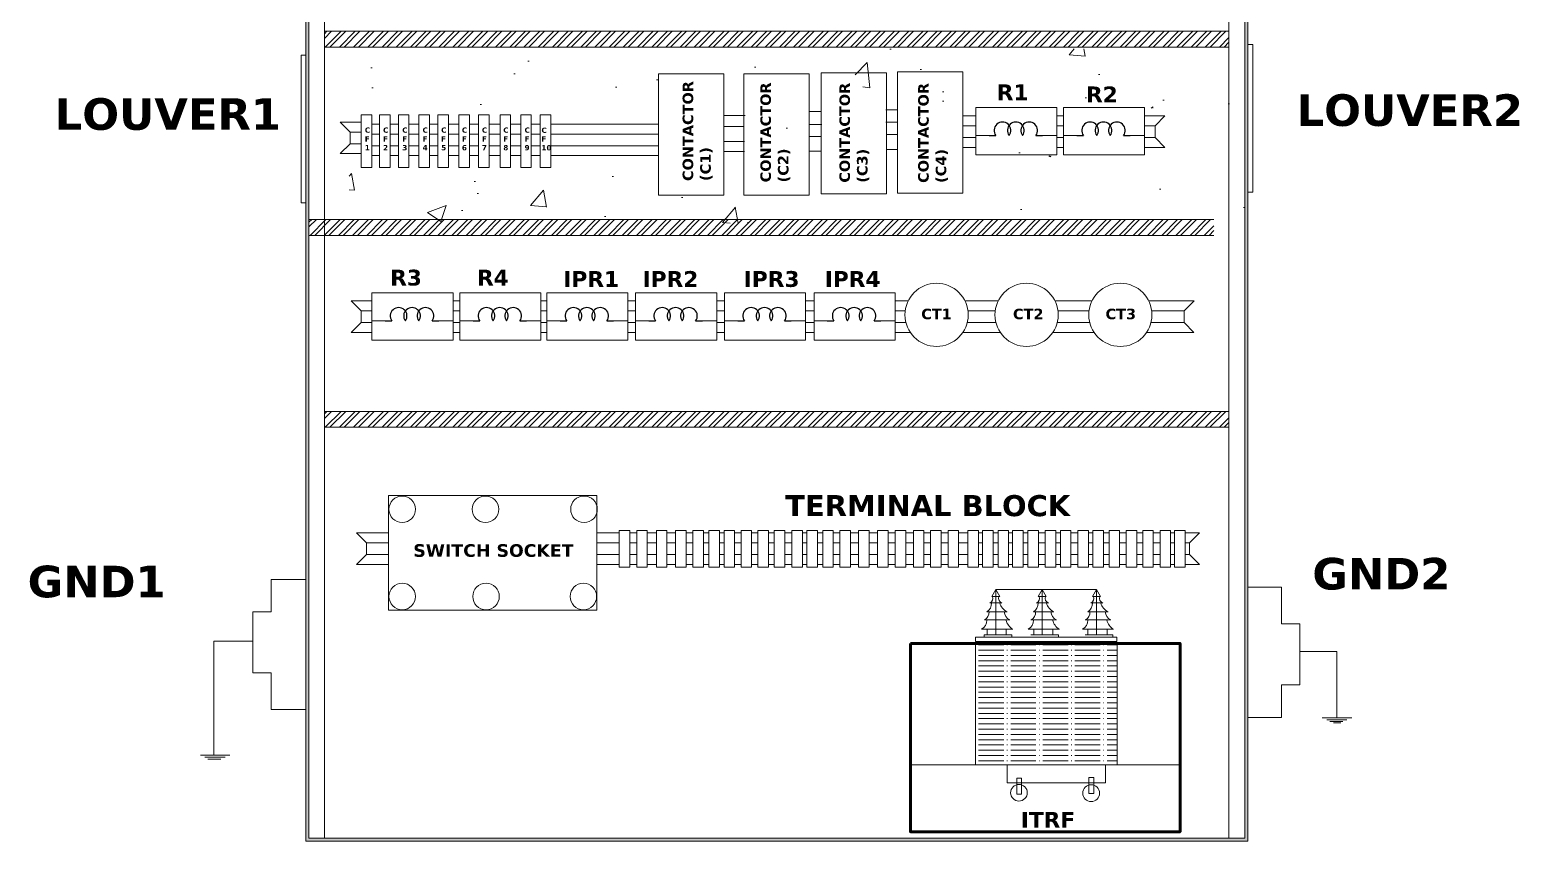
# Model space of a CAD drawing. Header units: millimetres. Extents: x 0 to 63260, y -9015 to 3579.
# Drawn here: x 18725 to 20138, y -7749 to -6979 of the extents above; entities that cross this region are included whole.
import ezdxf

# ---------------------------------------------------------------- set-up
doc = ezdxf.new("R2010")
doc.units = ezdxf.units.MM
doc.header["$LTSCALE"] = 10

# ---------------------------------------------------------------- blocks, each defined once
blk = doc.blocks.new('Inductor')
at = {"color": 7}
for p, q in [((0, 0), (0.05, 0)), ((0.35, 0), (0.4, 0))]:
    blk.add_line(p, q, dxfattribs=at)
for centre in [(0.1, 0.0375), (0.2, 0.0375), (0.3, 0.0375)]:
    blk.add_arc(centre, 0.0625, 323.1301, 216.8699, dxfattribs=at)

msp = doc.modelspace()

# ---------------------------------------------------------------- hatches: boundary and pattern name
at = {"lineweight": 9, "ltscale": 5}
h = msp.add_hatch(color=256, dxfattribs=at)
h.set_gradient(color1=(147, 149, 152), color2=(199, 200, 202), tint=1)
h.paths.add_polyline_path([(18986.8, -6155), (18986.8, -7749), (19880.8, -7749), (19880.8, -6155)])
h.paths.add_polyline_path([(19877.8, -6158), (19877.8, -7746), (18989.8, -7746), (18989.8, -6158)], flags=16)
h = msp.add_hatch(color=256, dxfattribs=at)
h.set_gradient(color1=(99, 100, 102), color2=(199, 200, 202), tint=1, name='INVCYLINDER')
h.paths.add_polyline_path([(18986.8, -6155), (18986.8, -7749), (19880.8, -7749), (19880.8, -6155)])
h.paths.add_polyline_path([(19877.8, -6158), (19877.8, -7746), (18989.8, -7746), (18989.8, -6158)], flags=16)
h = msp.add_hatch(dxfattribs=at)
h.set_pattern_fill('ANSI32', color=256, style=0)
h.set_pattern_definition([(45, (3521.229, 1996.379), (-6.735192, 6.735192), []), (45, (3525.719, 1996.379), (-6.735192, 6.735192), [])])
h.paths.add_polyline_path([(19862.9, -6995.3), (19862.9, -6980.3), (19004.5, -6980.3), (19004.5, -6995.3)])
at = {"lineweight": 9, "ltscale": 5, "true_color": 0x991b1e}
h = msp.add_hatch(dxfattribs=at)
h.set_pattern_fill('AR-CONC', color=244)
h.set_pattern_definition([(50, (3544.55, 1930.71), (182.1847, -15.9391), [19.05, -209.55]), (355, (3544.55, 1930.71), (-35.2434, 191.0568), [15.24, -167.6406]), (100.4514, (3559.73, 1929.38), (146.9412, 175.1178), [16.19, -178.0902]), (46.1842, (3544.55, 1981.5), (271.079, -42.0423), [28.575, -314.325]), (96.6356, (3567.14, 1978), (237.404, 247.426), [24.285, -267.1356]), (351.1842, (3544.55, 1981.5), (237.404, 247.426), [22.86, -251.4597]), (21, (3569.95, 1968.81), (151.6144, -102.2652), [19.05, -209.55]), (326, (3569.95, 1968.81), (61.802, 184.188), [15.24, -167.64]), (71.4514, (3582.58, 1960.29), (213.4164, 81.9228), [16.19, -178.09]), (37.5, (3544.55, 1930.71), (3.0886, 84.55504), [0, -165.608, 0, -170.18, 0, -168.275]), (7.5, (3544.55, 1930.71), (66.81966, 100.18057), [0, -97.028, 0, -161.798, 0, -64.135]), (327.5, (3487.91, 1930.71), (135.5906, -5.72874), [0, -63.5, 0, -198.12, 0, -262.89]), (317.5, (3462.51, 1930.71), (148.1292, 25.4265), [0, -82.55, 0, -131.572, 0, -186.69])])
h.paths.add_polyline_path([(19886.2, -6997), (19027.9, -6997), (19027.9, -7162.3), (19886.2, -7162.3)])
h.paths.add_polyline_path([(19853.1, -7061.3), (19843.7, -7070.8), (19843.7, -7081.9), (19853.1, -7091.3), (19833.8, -7091.3), (19833.8, -7098.4), (19756.8, -7098.4), (19756.8, -7091.3), (19750.6, -7091.3), (19750.6, -7098.4), (19673.6, -7098.4), (19673.6, -7091.3), (19661.4, -7091.3), (19661.4, -7134.6), (19599.4, -7134.6), (19599.4, -7093.3), (19588.9, -7093.3), (19588.9, -7135.5), (19526.9, -7135.5), (19526.9, -7094.9), (19515.5, -7094.9), (19515.5, -7136.5), (19453.5, -7136.5), (19453.5, -7021.5), (19515.5, -7021.5), (19515.5, -7057.3), (19526.9, -7057.3), (19526.9, -7020.5), (19588.9, -7020.5), (19588.9, -7055.8), (19599.4, -7055.8), (19599.4, -7019.6), (19661.4, -7019.6), (19661.4, -7061.3), (19673.6, -7061.3), (19673.6, -7053.4), (19750.6, -7053.4), (19750.6, -7061.3), (19756.8, -7061.3), (19756.8, -7053.4), (19833.8, -7053.4), (19833.8, -7061.3), (19842.3, -7061.3)], flags=16)
h.paths.add_polyline_path([(19801.2, -7080, -0.333333), (19801.2, -7070.5, 0.5), (19788.5, -7070.5, -0.333333), (19788.5, -7080, -2)], flags=0)
h.paths.add_polyline_path([(19718, -7080, -0.333333), (19718, -7070.5, 0.5), (19705.3, -7070.5, -0.333333), (19705.3, -7080, -2)], flags=0)
h.paths.add_polyline_path([(19434.5, -7136.5), (19372.5, -7136.5), (19372.5, -7095.1), (19361.1, -7095.1), (19361.1, -7120.8), (19325.1, -7120.8), (19325.1, -7093.9), (19315.8, -7093.9), (19315.8, -7120.5), (19279.8, -7120.5), (19279.8, -7094.1), (19269.4, -7094.1), (19269.4, -7120.5), (19233.4, -7120.5), (19233.4, -7098.3), (19223, -7098.3), (19219.3, -7098.3), (19219.3, -7109.7), (19209.3, -7109.7), (19209.3, -7098.3), (19200.7, -7098.3), (19200.7, -7109.7), (19190.7, -7109.7), (19190.7, -7098.3), (19181.2, -7098.3), (19181.2, -7109.7), (19171.2, -7109.7), (19171.2, -7098.3), (19160.8, -7098.3), (19160.8, -7109.7), (19150.8, -7109.7), (19150.8, -7098.3), (19142, -7098.3), (19142, -7109.7), (19132, -7109.7), (19132, -7098.3), (19122.2, -7098.3), (19122.2, -7109.7), (19112.2, -7109.7), (19112.2, -7098.3), (19104.2, -7098.3), (19104.2, -7109.7), (19094.2, -7109.7), (19094.2, -7098.3), (19084.7, -7098.3), (19084.7, -7109.7), (19074.7, -7109.7), (19074.7, -7098.3), (19066.7, -7098.3), (19066.7, -7109.7), (19056.7, -7109.7), (19056.7, -7098.3), (19049.4, -7098.3), (19049.4, -7109.7), (19039.4, -7109.7), (19039.4, -7059.7), (19049.4, -7059.7), (19049.4, -7068.3), (19056.7, -7068.3), (19056.7, -7059.7), (19066.7, -7059.7), (19066.7, -7068.3), (19074.7, -7068.3), (19074.7, -7059.7), (19084.7, -7059.7), (19084.7, -7068.3), (19094.2, -7068.3), (19094.2, -7059.7), (19104.2, -7059.7), (19104.2, -7068.3), (19112.2, -7068.3), (19112.2, -7059.7), (19122.2, -7059.7), (19122.2, -7068.3), (19132, -7068.3), (19132, -7059.7), (19142, -7059.7), (19142, -7068.3), (19150.8, -7068.3), (19150.8, -7059.7), (19160.8, -7059.7), (19160.8, -7068.3), (19171.2, -7068.3), (19171.2, -7059.7), (19181.2, -7059.7), (19181.2, -7068.3), (19190.7, -7068.3), (19190.7, -7059.7), (19200.7, -7059.7), (19200.7, -7068.3), (19209.3, -7068.3), (19209.3, -7059.7), (19219.3, -7059.7), (19219.3, -7068.3), (19233.4, -7068.3), (19233.4, -7035.5), (19269.4, -7035.5), (19269.4, -7061.2), (19279.8, -7061.2), (19279.8, -7035.5), (19315.8, -7035.5), (19315.8, -7062.8), (19324.2, -7062.8), (19325.1, -7062.8), (19325.1, -7035.8), (19361.1, -7035.8), (19361.1, -7063.7), (19372.5, -7063.7), (19372.5, -7021.5), (19434.5, -7021.5)], flags=16)
h.paths.add_polyline_path([(19208.2, -7096.3), (19220.5, -7096.3), (19220.5, -7068.6), (19208.2, -7068.6)], flags=8)
h.paths.add_polyline_path([(19192.5, -7096.2), (19200.3, -7096.2), (19200.3, -7068.6), (19192.5, -7068.6)], flags=8)
h.paths.add_polyline_path([(19172.3, -7096.2), (19180.1, -7096.2), (19180.1, -7068.6), (19172.3, -7068.6)], flags=8)
h.paths.add_polyline_path([(19152, -7096.1), (19159.8, -7096.1), (19159.8, -7068.6), (19152, -7068.6)], flags=8)
h.paths.add_polyline_path([(19133, -7096.2), (19140.7, -7096.2), (19140.7, -7068.6), (19133, -7068.6)], flags=8)
h.paths.add_polyline_path([(19113.3, -7096.1), (19121.1, -7096.1), (19121.1, -7068.6), (19113.3, -7068.6)], flags=8)
h.paths.add_polyline_path([(19095.7, -7096.1), (19103.5, -7096.1), (19103.5, -7068.6), (19095.7, -7068.6)], flags=8)
h.paths.add_polyline_path([(19076.4, -7096.2), (19084.1, -7096.2), (19084.1, -7068.6), (19076.4, -7068.6)], flags=8)
h.paths.add_polyline_path([(19058.2, -7096.2), (19066, -7096.2), (19066, -7068.6), (19058.2, -7068.6)], flags=8)
h.paths.add_polyline_path([(19040.7, -7096.1), (19048.7, -7096.1), (19048.7, -7068.6), (19040.7, -7068.6)], flags=8)
h.paths.add_polyline_path([(19651.2, -7128.2), (19651.2, -7028), (19612.8, -7028), (19612.8, -7128.2)], flags=8)
h.paths.add_polyline_path([(19576.6, -7128.2), (19576.6, -7027.7), (19538.1, -7027.7), (19538.1, -7128.2)], flags=8)
h.paths.add_polyline_path([(19501.6, -7128.2), (19501.6, -7027.4), (19463.1, -7027.4), (19463.1, -7128.2)], flags=8)
h.paths.add_polyline_path([(19427.7, -7127.5), (19427.7, -7026.2), (19389.3, -7026.2), (19389.3, -7127.5)], flags=8)
h.paths.add_polyline_path([(19772.6, -7056.9), (19810.9, -7056.9), (19810.9, -7024.3), (19772.6, -7024.3)], flags=8)
h.paths.add_polyline_path([(19687.8, -7054.7), (19726.2, -7054.7), (19726.2, -7022.1), (19687.8, -7022.1)], flags=8)
h.paths.add_polyline_path([(19327, -7102.9), (19361.7, -7102.9), (19361.7, -7053), (19327, -7053)], flags=8)
h.paths.add_polyline_path([(19281.8, -7102.5), (19316.4, -7102.5), (19316.4, -7052.7), (19281.8, -7052.7)], flags=8)
h.paths.add_polyline_path([(19234.2, -7102.4), (19269.3, -7102.4), (19269.3, -7052.7), (19234.2, -7052.7)], flags=8)
at = {"lineweight": 9, "ltscale": 5}
h = msp.add_hatch(dxfattribs=at)
h.set_pattern_fill('ANSI32', color=256, style=0)
h.set_pattern_definition([(45, (3506.828, 1817.7), (-6.735192, 6.735192), []), (45, (3511.318, 1817.7), (-6.735192, 6.735192), [])])
h.paths.add_polyline_path([(19848.5, -7174), (19848.5, -7159), (18990.1, -7159), (18990.1, -7174)])
h = msp.add_hatch(dxfattribs=at)
h.set_pattern_fill('ANSI32', color=256, style=0)
h.set_pattern_definition([(45, (3521.229, 1635.591), (-6.735192, 6.735192), []), (45, (3525.719, 1635.591), (-6.735192, 6.735192), [])])
h.paths.add_polyline_path([(19862.9, -7356.1), (19862.9, -7341.1), (19004.5, -7341.1), (19004.5, -7356.1)])
h = msp.add_hatch(dxfattribs=at)
h.set_pattern_fill('ACAD_ISO04W100', color=256)
h.set_pattern_definition([(0, (3521.2287, 1932.316), (0, 5), [24, -3, 0.5, -3])])
h.paths.add_polyline_path([(19756.8, -7561.3), (19622.4, -7561.3), (19622.4, -7676.4), (19756.8, -7676.4)])

# ---------------------------------------------------------------- linework, layer by layer
for p, q in [((19019.3, -7066.4), (19028.8, -7075.9)), ((19384.2, -7060.3), (19403.7, -7060.3)), ((19464.7, -7056.5), (19476.1, -7056.5)), ((19537.1, -7055), (19548.6, -7055)), ((19537.1, -7066.5), (19547.6, -7066.5)), ((19610.4, -7060.5), (19622.3, -7060.5)), ((19699.3, -7060.5), (19705.8, -7060.5)), ((19782.8, -7060.5), (19791.3, -7060.5)), ((19792.7, -7070), (19802.1, -7060.5)), ((19049.4, -7068.3), (19056.7, -7068.3)), ((19049.4, -7077.8), (19056.7, -7077.8)), ((19066.7, -7068.3), (19074.7, -7068.3)), ((19066.7, -7077.8), (19074.7, -7077.8)), ((19084.7, -7068.3), (19094.2, -7068.3)), ((19084.7, -7077.8), (19094.2, -7077.8)), ((19104.2, -7068.3), (19112.2, -7068.3)), ((19104.2, -7077.8), (19112.2, -7077.8)), ((19122.2, -7068.3), (19132, -7068.3)), ((19122.2, -7077.8), (19132, -7077.8)), ((19142, -7068.3), (19150.8, -7068.3)), ((19142, -7077.8), (19150.8, -7077.8)), ((19160.8, -7068.3), (19171.2, -7068.3)), ((19160.8, -7077.8), (19171.2, -7077.8)), ((19181.2, -7068.3), (19190.7, -7068.3)), ((19181.2, -7077.8), (19190.7, -7077.8)), ((19200.7, -7068.3), (19209.3, -7068.3)), ((19200.7, -7077.8), (19209.3, -7077.8)), ((19219.3, -7068.3), (19321.4, -7068.3)), ((19219.3, -7077.8), (19321.4, -7077.8)), ((19384.2, -7070.7), (19402.8, -7070.7)), ((19465.2, -7068.8), (19476.6, -7068.8)), ((19465.2, -7080.3), (19475.7, -7080.3)), ((19537.6, -7078.3), (19548.4, -7078.3)), ((19610.4, -7070), (19622.3, -7070)), ((19610.4, -7081.1), (19622.3, -7081.1)), ((19635.7, -7079.2), (19622.6, -7079.2)), ((19684.7, -7079.2), (19699.6, -7079.2)), ((19699.3, -7070), (19705.8, -7070)), ((19699.3, -7081.1), (19705.8, -7081.1)), ((19718.9, -7079.2), (19705.8, -7079.2)), ((19767.9, -7079.2), (19782.8, -7079.2)), ((19782.8, -7070), (19784.2, -7070)), ((19782.8, -7081.1), (19786, -7081.1)), ((19792.7, -7081.1), (19802.1, -7090.5)), ((19019.3, -7096.4), (19028.8, -7087)), ((19049.4, -7088.9), (19056.7, -7088.9)), ((19066.7, -7088.9), (19074.7, -7088.9)), ((19084.7, -7088.9), (19094.2, -7088.9)), ((19104.2, -7088.9), (19112.2, -7088.9)), ((19122.2, -7088.9), (19132, -7088.9)), ((19142, -7088.9), (19150.8, -7088.9)), ((19160.8, -7088.9), (19171.2, -7088.9)), ((19181.2, -7088.9), (19190.7, -7088.9)), ((19200.7, -7088.9), (19209.3, -7088.9)), ((19219.3, -7088.9), (19321.4, -7088.9)), ((19384.2, -7085), (19403.2, -7085)), ((19384.2, -7094.5), (19403.2, -7094.5)), ((19464.2, -7094.1), (19475.7, -7094.1)), ((19537.8, -7092.5), (19548.4, -7092.5)), ((19610.4, -7090.5), (19622.3, -7090.5)), ((19699.3, -7090.5), (19705.8, -7090.5)), ((19782.8, -7090.5), (19785.2, -7090.5)), ((19056.7, -7098.3), (19049.4, -7098.3)), ((19074.7, -7098.3), (19066.7, -7098.3)), ((19094.2, -7098.3), (19084.7, -7098.3)), ((19112.2, -7098.3), (19104.2, -7098.3)), ((19132, -7098.3), (19122.2, -7098.3)), ((19150.8, -7098.3), (19142, -7098.3)), ((19171.2, -7098.3), (19160.8, -7098.3)), ((19190.7, -7098.3), (19181.2, -7098.3)), ((19209.3, -7098.3), (19200.7, -7098.3)), ((19225.5, -7098.3), (19219.3, -7098.3)), ((19223, -7098.3), (19321.4, -7098.3)), ((19029.8, -7236.2), (19039.3, -7245.7)), ((19126.6, -7236.2), (19132.9, -7236.2)), ((19209.9, -7236.2), (19215.5, -7236.2)), ((19292.5, -7236.2), (19299.7, -7236.2)), ((19376.7, -7236.2), (19384.1, -7236.2)), ((19461.1, -7236.2), (19469.1, -7236.2)), ((19546.1, -7236.2), (19555.7, -7236.2)), ((19553.6, -7236.2), (19558.4, -7236.2)), ((19612.4, -7236.2), (19643.8, -7236.2)), ((19697.8, -7236.2), (19732.8, -7236.2)), ((19786.8, -7236.2), (19815.8, -7236.2)), ((19812.6, -7236.2), (19819, -7236.2)), ((19820.4, -7245.7), (19829.8, -7236.2)), ((19126.6, -7245.7), (19132.9, -7245.7)), ((19209.9, -7245.7), (19215.5, -7245.7)), ((19292.5, -7245.7), (19299.7, -7245.7)), ((19376.7, -7245.7), (19384.1, -7245.7)), ((19461.1, -7245.7), (19469.1, -7245.7)), ((19546.1, -7245.7), (19554.1, -7245.7)), ((19550.1, -7245.7), (19555.6, -7245.7)), ((19615.2, -7245.7), (19641, -7245.7)), ((19700.6, -7245.7), (19730, -7245.7)), ((19789.6, -7245.7), (19817.3, -7245.7)), ((19029.8, -7266.2), (19039.3, -7256.8)), ((19062.7, -7255.2), (19049.6, -7255.2)), ((19111.7, -7255.2), (19126.6, -7255.2)), ((19126.6, -7256.8), (19132.9, -7256.8)), ((19146, -7255.2), (19132.9, -7255.2)), ((19195, -7255.2), (19209.9, -7255.2)), ((19209.9, -7256.8), (19215.5, -7256.8)), ((19228.6, -7255.2), (19215.5, -7255.2)), ((19277.6, -7255.2), (19292.5, -7255.2)), ((19292.5, -7256.8), (19299.7, -7256.8)), ((19312.8, -7255.2), (19299.7, -7255.2)), ((19361.8, -7255.2), (19376.7, -7255.2)), ((19376.7, -7256.8), (19384.1, -7256.8)), ((19397.2, -7255.2), (19384.1, -7255.2)), ((19446.2, -7255.2), (19461.1, -7255.2)), ((19461.1, -7256.8), (19469.1, -7256.8)), ((19482.2, -7255.2), (19469.1, -7255.2)), ((19531.2, -7255.2), (19546.1, -7255.2)), ((19546.1, -7256.8), (19554.1, -7256.8)), ((19550.1, -7256.8), (19556.3, -7256.8)), ((19614.5, -7256.8), (19641.7, -7256.8)), ((19699.9, -7256.8), (19730.7, -7256.8)), ((19788.9, -7256.8), (19814.4, -7256.8)), ((19820.4, -7256.8), (19829.6, -7266.2)), ((19126.6, -7266.2), (19132.9, -7266.2)), ((19209.9, -7266.2), (19215.5, -7266.2)), ((19292.5, -7266.2), (19299.7, -7266.2)), ((19376.7, -7266.2), (19384.1, -7266.2)), ((19461.1, -7266.2), (19469.1, -7266.2)), ((19546.1, -7266.2), (19555.7, -7266.2)), ((19552.7, -7266.2), (19560.6, -7266.2)), ((19610.2, -7266.2), (19646, -7266.2)), ((19695.6, -7266.2), (19735, -7266.2)), ((19784.6, -7266.2), (19815.4, -7266.2)), ((19812.7, -7266.2), (19812.9, -7266.2)), ((19034.8, -7456.3), (19044.3, -7465.8)), ((19058.4, -7456.3), (19065.3, -7456.3)), ((19263.1, -7456.3), (19284.3, -7456.3)), ((19294.3, -7456.3), (19300.8, -7456.3)), ((19310.8, -7456.3), (19319.5, -7456.3)), ((19329.5, -7456.3), (19337.6, -7456.3)), ((19329.5, -7456.3), (19337.6, -7456.3)), ((19347.6, -7456.3), (19354.1, -7456.3)), ((19364.1, -7456.3), (19369.4, -7456.3)), ((19379.4, -7456.3), (19383.7, -7456.3)), ((19393.7, -7456.3), (19399.8, -7456.3)), ((19409.8, -7456.3), (19415.9, -7456.3)), ((19425.9, -7456.3), (19431.3, -7456.3)), ((19441.3, -7456.3), (19448.1, -7456.3)), ((19458.1, -7456.3), (19462.4, -7456.3)), ((19472.4, -7456.3), (19477.3, -7456.3)), ((19487.3, -7456.3), (19493.7, -7456.3)), ((19503.7, -7456.3), (19511.3, -7456.3)), ((19521.3, -7456.3), (19529.3, -7456.3)), ((19539.3, -7456.3), (19546.2, -7456.3)), ((19556.2, -7456.3), (19563.4, -7456.3)), ((19573.4, -7456.3), (19579.6, -7456.3)), ((19589.6, -7456.3), (19596.3, -7456.3)), ((19606.3, -7456.3), (19615.1, -7456.3)), ((19625.1, -7456.3), (19629, -7456.3)), ((19639, -7456.3), (19643.8, -7456.3)), ((19653.8, -7456.3), (19657.5, -7456.3)), ((19667.5, -7456.3), (19672.1, -7456.3)), ((19682.1, -7456.3), (19688.5, -7456.3)), ((19698.5, -7456.3), (19702.9, -7456.3)), ((19712.9, -7456.3), (19719.6, -7456.3)), ((19729.6, -7456.3), (19733.8, -7456.3)), ((19743.8, -7456.3), (19749.1, -7456.3)), ((19759.1, -7456.3), (19765.3, -7456.3)), ((19775.3, -7456.3), (19781.1, -7456.3)), ((19791.1, -7456.3), (19797.5, -7456.3)), ((19807.5, -7456.3), (19811.2, -7456.3)), ((19821.2, -7456.3), (19824, -7456.3)), ((19825.4, -7465.8), (19834.8, -7456.3)), ((19034.8, -7486.3), (19044.3, -7476.9)), ((19051.4, -7465.8), (19065.3, -7465.8)), ((19055.7, -7476.9), (19065.3, -7476.9)), ((19263.1, -7465.8), (19284.3, -7465.8)), ((19263.1, -7476.9), (19284.3, -7476.9)), ((19294.3, -7465.8), (19300.8, -7465.8)), ((19294.3, -7476.9), (19300.8, -7476.9)), ((19310.8, -7465.8), (19319.5, -7465.8)), ((19310.8, -7476.9), (19319.5, -7476.9)), ((19329.5, -7465.8), (19337.6, -7465.8)), ((19329.5, -7465.8), (19337.6, -7465.8)), ((19329.5, -7476.9), (19337.6, -7476.9)), ((19329.5, -7476.9), (19330.7, -7476.9)), ((19347.6, -7465.8), (19354.1, -7465.8)), ((19347.6, -7476.9), (19354.1, -7476.9)), ((19364.1, -7465.8), (19369.4, -7465.8)), ((19364.1, -7476.9), (19369.4, -7476.9)), ((19379.4, -7465.8), (19383.7, -7465.8)), ((19379.4, -7476.9), (19383.7, -7476.9)), ((19393.7, -7465.8), (19399.8, -7465.8)), ((19393.7, -7476.9), (19399.8, -7476.9)), ((19409.8, -7465.8), (19415.9, -7465.8)), ((19409.8, -7476.9), (19415.9, -7476.9)), ((19425.9, -7465.8), (19431.3, -7465.8)), ((19425.9, -7476.9), (19431.3, -7476.9)), ((19441.3, -7465.8), (19448.1, -7465.8)), ((19441.3, -7476.9), (19448.1, -7476.9)), ((19458.1, -7465.8), (19462.4, -7465.8)), ((19458.1, -7476.9), (19462.4, -7476.9)), ((19472.4, -7465.8), (19477.3, -7465.8)), ((19472.4, -7476.9), (19477.3, -7476.9)), ((19487.3, -7465.8), (19493.7, -7465.8)), ((19487.3, -7476.9), (19493.7, -7476.9)), ((19503.7, -7465.8), (19511.3, -7465.8)), ((19503.7, -7476.9), (19511.3, -7476.9)), ((19521.3, -7465.8), (19529.3, -7465.8)), ((19521.3, -7476.9), (19529.3, -7476.9)), ((19539.3, -7465.8), (19546.2, -7465.8)), ((19539.3, -7476.9), (19546.2, -7476.9)), ((19556.2, -7465.8), (19563.4, -7465.8)), ((19556.2, -7476.9), (19563.4, -7476.9)), ((19573.4, -7465.8), (19579.6, -7465.8)), ((19573.4, -7476.9), (19579.6, -7476.9)), ((19589.6, -7465.8), (19596.3, -7465.8)), ((19589.6, -7476.9), (19596.3, -7476.9)), ((19606.3, -7465.8), (19615.1, -7465.8)), ((19606.3, -7476.9), (19615.1, -7476.9)), ((19625.1, -7465.8), (19629, -7465.8)), ((19625.1, -7476.9), (19629, -7476.9)), ((19639, -7465.8), (19643.8, -7465.8)), ((19639, -7476.9), (19643.8, -7476.9)), ((19653.8, -7465.8), (19657.5, -7465.8)), ((19653.8, -7476.9), (19657.5, -7476.9)), ((19667.5, -7465.8), (19672.1, -7465.8)), ((19667.5, -7476.9), (19672.1, -7476.9)), ((19682.1, -7465.8), (19688.5, -7465.8)), ((19682.1, -7476.9), (19688.5, -7476.9)), ((19698.5, -7465.8), (19702.9, -7465.8)), ((19698.5, -7476.9), (19702.9, -7476.9)), ((19712.9, -7465.8), (19719.6, -7465.8)), ((19712.9, -7476.9), (19719.6, -7476.9)), ((19729.6, -7465.8), (19733.8, -7465.8)), ((19729.6, -7476.9), (19733.8, -7476.9)), ((19743.8, -7465.8), (19749.1, -7465.8)), ((19743.8, -7476.9), (19749.1, -7476.9)), ((19759.1, -7465.8), (19765.3, -7465.8)), ((19759.1, -7476.9), (19765.3, -7476.9)), ((19775.3, -7465.8), (19781.1, -7465.8)), ((19775.3, -7476.9), (19781.1, -7476.9)), ((19791.1, -7465.8), (19797.5, -7465.8)), ((19791.1, -7476.9), (19797.5, -7476.9)), ((19807.5, -7465.8), (19811.2, -7465.8)), ((19807.5, -7476.9), (19811.2, -7476.9)), ((19825.4, -7476.9), (19834.8, -7486.3)), ((19050.8, -7486.3), (19065.3, -7486.3)), ((19263.1, -7486.3), (19284.3, -7486.3)), ((19294.3, -7486.3), (19300.8, -7486.3)), ((19310.8, -7486.3), (19319.5, -7486.3)), ((19329.5, -7486.3), (19337.6, -7486.3)), ((19329.5, -7486.3), (19337.6, -7486.3)), ((19347.6, -7486.3), (19354.1, -7486.3)), ((19364.1, -7486.3), (19369.4, -7486.3)), ((19379.4, -7486.3), (19383.7, -7486.3)), ((19393.7, -7486.3), (19399.8, -7486.3)), ((19409.8, -7486.3), (19415.9, -7486.3)), ((19425.9, -7486.3), (19431.3, -7486.3)), ((19441.3, -7486.3), (19448.1, -7486.3)), ((19458.1, -7486.3), (19462.4, -7486.3)), ((19472.4, -7486.3), (19477.3, -7486.3)), ((19487.3, -7486.3), (19493.7, -7486.3)), ((19503.7, -7486.3), (19511.3, -7486.3)), ((19521.3, -7486.3), (19529.3, -7486.3)), ((19539.3, -7486.3), (19546.2, -7486.3)), ((19556.2, -7486.3), (19563.4, -7486.3)), ((19573.4, -7486.3), (19579.6, -7486.3)), ((19589.6, -7486.3), (19596.3, -7486.3)), ((19606.3, -7486.3), (19615.1, -7486.3)), ((19625.1, -7486.3), (19629, -7486.3)), ((19639, -7486.3), (19643.8, -7486.3)), ((19653.8, -7486.3), (19657.5, -7486.3)), ((19667.5, -7486.3), (19672.1, -7486.3)), ((19682.1, -7486.3), (19688.5, -7486.3)), ((19698.5, -7486.3), (19702.9, -7486.3)), ((19712.9, -7486.3), (19719.6, -7486.3)), ((19729.6, -7486.3), (19733.8, -7486.3)), ((19743.8, -7486.3), (19749.1, -7486.3)), ((19759.1, -7486.3), (19765.3, -7486.3)), ((19775.3, -7486.3), (19781.1, -7486.3)), ((19791.1, -7486.3), (19797.5, -7486.3)), ((19807.5, -7486.3), (19811.2, -7486.3)), ((19641.5, -7510.1), (19641.5, -7553.2)), ((19641.5, -7510.1), (19737.2, -7510.1)), ((19685.7, -7510.1), (19685.7, -7553.2)), ((19737.2, -7510.1), (19737.2, -7553.2)), ((19633.2, -7531.3), (19652.4, -7531.3)), ((19635.9, -7522.9), (19647.4, -7522.9)), ((19677.4, -7531.3), (19696.6, -7531.3)), ((19680.2, -7522.9), (19691.6, -7522.9)), ((19728.9, -7531.3), (19748.1, -7531.3)), ((19731.7, -7522.9), (19743.1, -7522.9)), ((19628.1, -7547.7), (19657.6, -7547.7)), ((19630.8, -7539), (19654.9, -7539)), ((19633.3, -7547.7), (19633.3, -7553.2)), ((19651.5, -7547.7), (19651.5, -7553.5)), ((19672.4, -7547.7), (19701.9, -7547.7)), ((19675, -7539), (19699.1, -7539)), ((19677.6, -7547.7), (19677.6, -7553.2)), ((19695.8, -7547.7), (19695.8, -7553.5)), ((19723.9, -7547.7), (19753.4, -7547.7)), ((19726.5, -7539), (19750.6, -7539)), ((19729.1, -7547.7), (19729.1, -7553.2)), ((19747.3, -7547.7), (19747.3, -7553.5)), ((18936.6, -7559.3), (18899.4, -7559.3)), ((18899.4, -7559.3), (18899.4, -7667.4)), ((19622.4, -7561.3), (19622.4, -7676.4)), ((19630.7, -7555.4), (19630.7, -7553.2)), ((19630.7, -7553.2), (19656.9, -7553.2)), ((19656.9, -7553.2), (19656.9, -7555.4)), ((19674.9, -7553.2), (19701.2, -7553.2)), ((19701.2, -7553.2), (19701.2, -7555.4)), ((19726.4, -7553.2), (19752.7, -7553.2)), ((19752.7, -7553.2), (19752.7, -7555.4)), ((19756.8, -7561.3), (19756.8, -7676.4)), ((19930, -7569.1), (19965.2, -7569.1)), ((19965.2, -7569.1), (19965.2, -7631.9)), ((19951.4, -7631.9), (19979.5, -7631.9)), ((19955.8, -7633.8), (19974.9, -7633.8)), ((19958.5, -7635.5), (19970.9, -7635.5)), ((19962.1, -7636.8), (19969, -7636.8)), ((18886.7, -7667.4), (18914.8, -7667.4)), ((18891, -7669.3), (18910.1, -7669.3)), ((18893.8, -7671), (18906.1, -7671)), ((19560.5, -7676.4), (19816.5, -7676.4)), ((19652.4, -7676.4), (19652.4, -7693.5)), ((19745.6, -7693.5), (19745.6, -7676.4)), ((19652.4, -7693.5), (19745.6, -7693.5))]:
    msp.add_line(p, q, dxfattribs=at)
for points in [[(18986.8, -7749), (18986.8, -6155), (19880.8, -6155), (19880.8, -7749)], [(18989.8, -7746), (18989.8, -6158), (19877.8, -6158), (19877.8, -7746)], [(19321.5, -7135.7), (19383.5, -7135.7), (19383.5, -7020.7), (19321.5, -7020.7)], [(19402.5, -7135.7), (19464.5, -7135.7), (19464.5, -7020.7), (19402.5, -7020.7)], [(19475.9, -7134.7), (19537.9, -7134.7), (19537.9, -7019.7), (19475.9, -7019.7)], [(19548.4, -7133.8), (19610.4, -7133.8), (19610.4, -7018.8), (19548.4, -7018.8)], [(19699.6, -7097.6), (19622.6, -7097.6), (19622.6, -7052.6), (19699.6, -7052.6)], [(19782.8, -7097.6), (19705.8, -7097.6), (19705.8, -7052.6), (19782.8, -7052.6)], [(19039.4, -7109.7), (19039.4, -7059.7), (19049.4, -7059.7), (19049.4, -7109.7)], [(19056.7, -7109.7), (19056.7, -7059.7), (19066.7, -7059.7), (19066.7, -7109.7)], [(19074.7, -7109.7), (19074.7, -7059.7), (19084.7, -7059.7), (19084.7, -7109.7)], [(19094.2, -7109.7), (19094.2, -7059.7), (19104.2, -7059.7), (19104.2, -7109.7)], [(19112.2, -7109.7), (19112.2, -7059.7), (19122.2, -7059.7), (19122.2, -7109.7)], [(19132, -7109.7), (19132, -7059.7), (19142, -7059.7), (19142, -7109.7)], [(19150.8, -7109.7), (19150.8, -7059.7), (19160.8, -7059.7), (19160.8, -7109.7)], [(19171.2, -7109.7), (19171.2, -7059.7), (19181.2, -7059.7), (19181.2, -7109.7)], [(19190.7, -7109.7), (19190.7, -7059.7), (19200.7, -7059.7), (19200.7, -7109.7)], [(19209.3, -7109.7), (19209.3, -7059.7), (19219.3, -7059.7), (19219.3, -7109.7)], [(19126.6, -7273.6), (19049.6, -7273.6), (19049.6, -7228.6), (19126.6, -7228.6)], [(19209.9, -7273.6), (19132.9, -7273.6), (19132.9, -7228.6), (19209.9, -7228.6)], [(19292.5, -7273.6), (19215.5, -7273.6), (19215.5, -7228.6), (19292.5, -7228.6)], [(19376.7, -7273.6), (19299.7, -7273.6), (19299.7, -7228.6), (19376.7, -7228.6)], [(19461.1, -7273.6), (19384.1, -7273.6), (19384.1, -7228.6), (19461.1, -7228.6)], [(19546.1, -7273.6), (19469.1, -7273.6), (19469.1, -7228.6), (19546.1, -7228.6)], [(19065.3, -7420.8), (19263.1, -7420.8), (19263.1, -7529.8), (19065.3, -7529.8)], [(19294.3, -7454), (19294.3, -7489), (19284.3, -7489), (19284.3, -7454)], [(19310.8, -7454), (19310.8, -7489), (19300.8, -7489), (19300.8, -7454)], [(19329.5, -7454), (19329.5, -7489), (19319.5, -7489), (19319.5, -7454)], [(19347.6, -7454), (19347.6, -7489), (19337.6, -7489), (19337.6, -7454)], [(19364.1, -7454), (19364.1, -7489), (19354.1, -7489), (19354.1, -7454)], [(19379.4, -7454), (19379.4, -7489), (19369.4, -7489), (19369.4, -7454)], [(19393.7, -7454), (19393.7, -7489), (19383.7, -7489), (19383.7, -7454)], [(19409.8, -7454), (19409.8, -7489), (19399.8, -7489), (19399.8, -7454)], [(19425.9, -7454), (19425.9, -7489), (19415.9, -7489), (19415.9, -7454)], [(19441.3, -7454), (19441.3, -7489), (19431.3, -7489), (19431.3, -7454)], [(19458.1, -7454), (19458.1, -7489), (19448.1, -7489), (19448.1, -7454)], [(19472.4, -7454), (19472.4, -7489), (19462.4, -7489), (19462.4, -7454)], [(19487.3, -7454), (19487.3, -7489), (19477.3, -7489), (19477.3, -7454)], [(19503.7, -7454), (19503.7, -7489), (19493.7, -7489), (19493.7, -7454)], [(19521.3, -7454), (19521.3, -7489), (19511.3, -7489), (19511.3, -7454)], [(19539.3, -7454), (19539.3, -7489), (19529.3, -7489), (19529.3, -7454)], [(19556.2, -7454), (19556.2, -7489), (19546.2, -7489), (19546.2, -7454)], [(19573.4, -7454), (19573.4, -7489), (19563.4, -7489), (19563.4, -7454)], [(19589.6, -7454), (19589.6, -7489), (19579.6, -7489), (19579.6, -7454)], [(19606.3, -7454), (19606.3, -7489), (19596.3, -7489), (19596.3, -7454)], [(19625.1, -7454), (19625.1, -7489), (19615.1, -7489), (19615.1, -7454)], [(19639, -7454), (19639, -7489), (19629, -7489), (19629, -7454)], [(19653.8, -7454), (19653.8, -7489), (19643.8, -7489), (19643.8, -7454)], [(19667.5, -7454), (19667.5, -7489), (19657.5, -7489), (19657.5, -7454)], [(19682.1, -7454), (19682.1, -7489), (19672.1, -7489), (19672.1, -7454)], [(19698.5, -7454), (19698.5, -7489), (19688.5, -7489), (19688.5, -7454)], [(19712.9, -7454), (19712.9, -7489), (19702.9, -7489), (19702.9, -7454)], [(19729.6, -7454), (19729.6, -7489), (19719.6, -7489), (19719.6, -7454)], [(19743.8, -7454), (19743.8, -7489), (19733.8, -7489), (19733.8, -7454)], [(19759.1, -7454), (19759.1, -7489), (19749.1, -7489), (19749.1, -7454)], [(19775.3, -7454), (19775.3, -7489), (19765.3, -7489), (19765.3, -7454)], [(19791.1, -7454), (19791.1, -7489), (19781.1, -7489), (19781.1, -7454)], [(19807.5, -7454), (19807.5, -7489), (19797.5, -7489), (19797.5, -7454)], [(19821.2, -7454), (19821.2, -7489), (19811.2, -7489), (19811.2, -7454)], [(19641.5, -7510.1), (19637.7, -7516.7), (19645.3, -7516.7)], [(19685.7, -7510.1), (19681.9, -7516.7), (19689.5, -7516.7)], [(19737.2, -7510.1), (19733.4, -7516.7), (19741, -7516.7)], [(19622.4, -7555.4), (19756.6, -7555.4), (19756.6, -7559.6), (19622.4, -7559.6)], [(19661.5, -7689.2), (19666.1, -7689.2), (19666.1, -7704.3), (19661.5, -7704.3)], [(19729.9, -7688.6), (19734.5, -7688.6), (19734.5, -7703.7), (19729.9, -7703.7)]]:
    msp.add_lwpolyline(points, close=True, dxfattribs=at)
for points in [[(19004.5, -7746), (19004.5, -6172.9)], [(19862.9, -6172.9), (19862.9, -7746)], [(19004.5, -6980.3), (19862.9, -6980.3)], [(19862.9, -6995.3), (19004.5, -6995.3)], [(19880.8, -7132.9), (19885.4, -7132.9), (19885.4, -6992.9), (19880.8, -6992.9)], [(18986.8, -7003.1), (18982.4, -7003.1), (18982.4, -7143.1), (18986.8, -7143.1)], [(19019.3, -7066.4), (19039.1, -7066.4)], [(19782.8, -7060.5), (19802.1, -7060.5)], [(19039.1, -7087), (19028.8, -7087), (19028.8, -7075.9), (19039.1, -7075.9)], [(19782.8, -7070), (19792.7, -7070), (19792.7, -7081.1), (19782.8, -7081.1)], [(19802.1, -7090.5), (19782.8, -7090.5)], [(19039.1, -7096.4), (19019.3, -7096.4)], [(18990.1, -7159), (19848.5, -7159)], [(19848.5, -7174), (18990.1, -7174)], [(19029.8, -7236.2), (19049.6, -7236.2)], [(19812.6, -7236.2), (19829.8, -7236.2)], [(19049.6, -7256.8), (19039.3, -7256.8), (19039.3, -7245.7), (19049.6, -7245.7)], [(19814.2, -7245.7), (19820.4, -7245.7), (19820.4, -7256.8), (19814.2, -7256.8)], [(19049.6, -7266.2), (19029.8, -7266.2)], [(19829.6, -7266.2), (19812.7, -7266.2)], [(19004.5, -7341.1), (19862.9, -7341.1)], [(19862.9, -7356.1), (19004.5, -7356.1)], [(19034.8, -7456.3), (19060.4, -7456.3)], [(19821.2, -7456.3), (19834.8, -7456.3)], [(19058.1, -7476.9), (19044.3, -7476.9), (19044.3, -7465.8), (19058.5, -7465.8)], [(19821.2, -7465.8), (19825.4, -7465.8), (19825.4, -7476.9), (19821.2, -7476.9)], [(19059.4, -7486.3), (19034.8, -7486.3)], [(19834.8, -7486.3), (19821.2, -7486.3)], [(18953.8, -7531.4), (18953.8, -7500.5), (18986.8, -7500.5)], [(19880.8, -7507.9), (19912.8, -7507.9), (19912.8, -7542.7)], [(18953.8, -7589.3), (18936.6, -7589.3), (18936.6, -7531.4), (18953.8, -7531.4)], [(19912.8, -7542.7), (19930, -7542.7), (19930, -7600.6), (19912.8, -7600.6)], [(18986.8, -7624.1), (18953.8, -7624.1), (18953.8, -7589.3)], [(19912.8, -7600.6), (19912.8, -7631.5), (19880.8, -7631.5)]]:
    msp.add_lwpolyline(points, dxfattribs=at)
at = {"lineweight": 90, "ltscale": 5}
msp.add_lwpolyline([(19560.5, -7561.3), (19816.5, -7561.3), (19816.5, -7740.1), (19560.5, -7740.1)], close=True, dxfattribs=at)
at = {"lineweight": 9, "ltscale": 5}
for centre, radius in [((19585.4, -7249.4), 30), ((19670.8, -7249.4), 30), ((19759.8, -7249.4), 30), ((19078.3, -7434), 12.6), ((19157.3, -7434), 12.6), ((19250.8, -7434), 12.6), ((19078.3, -7516.7), 12.6), ((19157.8, -7516.7), 12.6), ((19250.2, -7516.7), 12.6), ((19663.6, -7703), 7.93), ((19732.1, -7703.4), 7.93)]:
    msp.add_circle(centre, radius, dxfattribs=at)
for centre, radius, start, end in [((19633.8, -7518.4), 5.06, 296.4127, 19.6075), ((19649.2, -7518.4), 4.91, 160.2683, 248.4747), ((19678, -7518.4), 5.06, 296.4127, 19.6075), ((19693.4, -7518.4), 4.91, 160.2683, 248.4747), ((19729.5, -7518.4), 5.06, 296.4127, 19.6075), ((19744.9, -7518.4), 4.91, 160.2683, 248.4747), ((19626.8, -7531.7), 8.4, 299.5808, 3.1423), ((19627.6, -7523), 10, 304.0153, 0.1675), ((19658.1, -7519.2), 13.3, 196.1769, 244.6168), ((19658.8, -7530.7), 9.2, 183.3792, 244.5224), ((19671, -7531.7), 8.4, 299.5808, 3.1423), ((19671.8, -7523), 10, 304.0153, 0.1675), ((19702.4, -7519.2), 13.3, 196.1769, 244.6168), ((19703.1, -7530.7), 9.2, 183.3792, 244.5224), ((19722.5, -7531.7), 8.4, 299.5808, 3.1423), ((19723.3, -7523), 10, 304.0153, 0.1675), ((19753.9, -7519.2), 13.3, 196.1769, 244.6168), ((19754.6, -7530.7), 9.2, 183.3792, 244.5224), ((19623.7, -7539.5), 9.37, 298.178, 2.7037), ((19665.6, -7535.3), 14.8, 194.6544, 237.4), ((19668, -7539.5), 9.37, 298.178, 2.7037), ((19709.8, -7535.3), 14.8, 194.6544, 237.4), ((19719.5, -7539.5), 9.37, 298.178, 2.7037), ((19761.3, -7535.3), 14.8, 194.6544, 237.4)]:
    msp.add_arc(centre, radius, start, end, dxfattribs=at)

# ---------------------------------------------------------------- block references
at = {"lineweight": 9, "ltscale": 5, "xscale": 127, "yscale": 127, "zscale": 127}
for p in [(19635.2, -7079.2), (19718.4, -7079.2), (19062.2, -7255.2), (19145.5, -7255.2), (19228.1, -7255.2), (19312.3, -7255.2), (19396.7, -7255.2), (19481.7, -7255.2)]:
    msp.add_blockref('Inductor', p, dxfattribs=at)

# ---------------------------------------------------------------- texts
at = {"lineweight": 9, "ltscale": 5, "char_height": 10, "attachment_point": 1, "rotation": 90}
for s, width, insert in [('{\\fVerdana|b1|i0|c0|p34;CONTACTOR (C1)}', 43.849, (19344.4, -7122.4)), ('{\\fVerdana|b1|i0|c0|p34;CONTACTOR (C2)}', 106.272, (19418.2, -7123.7)), ('{\\fVerdana|b1|i0|c0|p34;CONTACTOR (C3)}', 87.849, (19493.2, -7124)), ('{\\fVerdana|b1|i0|c0|p34;CONTACTOR (C4)}', 62.043, (19567.9, -7124.2))]:
    msp.add_mtext_dynamic_manual_height_columns(s, width=width, gutter_width=12.5, heights=[0], dxfattribs=dict(at, insert=insert))
at = {"lineweight": 9, "ltscale": 5, "attachment_point": 1}
for s, width, insert, char_height in [('{\\fVerdana|b1|i0|c0|p34;R1}', 46.005, (19642.5, -7030.7), 15), ('{\\fVerdana|b1|i0|c0|p34;R2}', 46.005, (19727.2, -7032.7), 15), ('{\\fVerdana|b1|i0|c0|p34;C\\PF\\P1}', 7.77, (19042.8, -7071.6), 5), ('{\\fVerdana|b1|i0|c0|p34;C\\PF\\P2}', 7.77, (19060.1, -7071.6), 5), ('{\\fVerdana|b1|i0|c0|p34;C\\PF\\P3}', 7.77, (19078.3, -7071.6), 5), ('{\\fVerdana|b1|i0|c0|p34;C\\PF\\P4}', 7.77, (19097.6, -7071.6), 5), ('{\\fVerdana|b1|i0|c0|p34;C\\PF\\P5}', 7.77, (19115.2, -7071.6), 5), ('{\\fVerdana|b1|i0|c0|p34;C\\PF\\P6}', 7.77, (19134.9, -7071.6), 5), ('{\\fVerdana|b1|i0|c0|p34;C\\PF\\P7}', 7.77, (19153.9, -7071.6), 5), ('{\\fVerdana|b1|i0|c0|p34;C\\PF\\P8}', 7.77, (19174.2, -7071.6), 5), ('{\\fVerdana|b1|i0|c0|p34;C\\PF\\P9}', 7.77, (19194.4, -7071.6), 5), ('{\\fVerdana|b1|i0|c0|p34;C\\PF\\P10}', 7.77, (19210.4, -7071.7), 5), ('{\\fVerdana|b1|i0|c0|p34;R3}', 46.005, (19066.8, -7206.6), 15), ('{\\fVerdana|b1|i0|c0|p34;R4}', 46.005, (19149.2, -7206.6), 15), ('{\\fVerdana|b1|i0|c0|p34;IPR1}', 46.005, (19231.2, -7207.9), 15), ('{\\fVerdana|b1|i0|c0|p34;IPR2}', 46.005, (19306.4, -7207.9), 15), ('{\\fVerdana|b1|i0|c0|p34;IPR3}', 46.005, (19402.4, -7207.9), 15), ('{\\fVerdana|b1|i0|c0|p34;IPR4}', 46.005, (19479.3, -7207.9), 15), ('{\\fVerdana|b1|i0|c0|p34;CT1}', 29.065, (19570.8, -7243.6), 10), ('{\\fVerdana|b1|i0|c0|p34;CT2}', 29.065, (19657.9, -7243.6), 10), ('{\\fVerdana|b1|i0|c0|p34;CT3}', 29.065, (19745.7, -7243.6), 10), ('{\\fVerdana|b1|i0|c0|p34;TERMINAL BLOCK}', 301.092, (19441.8, -7420.5), 20), ('{\\fVerdana|b1|i0|c0|p34;SWITCH SOCKET}', 309.169, (19088.8, -7467.1), 12), ('{\\fVerdana|b1|i0|c0|p34;GND1}', 90.299, (18722.8, -7487.5), 30), ('{\\fVerdana|b1|i0|c0|p34;GND2}', 90.299, (19942, -7480.1), 30), ('{\\fVerdana|b1|i0|c0|p34;ITRF}', 149.191, (19665.3, -7721.2), 15)]:
    msp.add_mtext_dynamic_manual_height_columns(s, width=width, gutter_width=12.5, heights=[0], dxfattribs=dict(at, insert=insert, char_height=char_height))
at = {"lineweight": 9, "ltscale": 5, "char_height": 30, "width": 90.299, "attachment_point": 1}
for s, insert in [('{\\fVerdana|b1|i0|c0|p34;LOUVER1}', (18748.4, -7043.8)), ('{\\fVerdana|b1|i0|c0|p34;LOUVER2}', (19927, -7040.1))]:
    msp.add_mtext(s, dxfattribs=dict(at, insert=insert))

doc.saveas('drawing.dxf')
